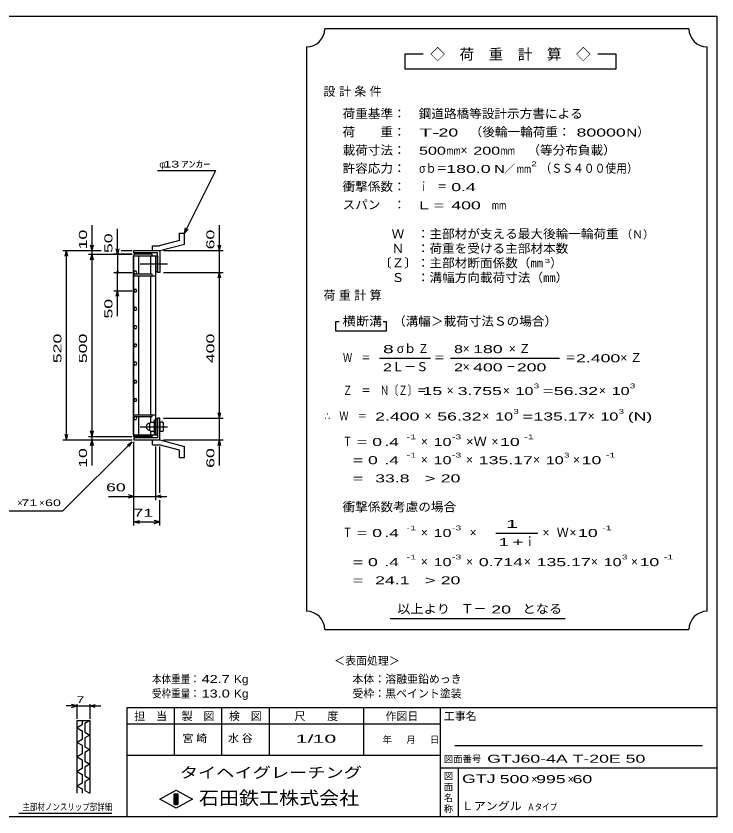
# Model space of a CAD drawing. Units: millimetres, scale not verified. Extents: x -1820 to 1731, y -1282 to 1054.
# Drawn here: x -194 to 1731, y -1146 to 1054 of the extents above; entities that cross this region are included whole.
import ezdxf
from ezdxf.enums import TextEntityAlignment as Align

# ---------------------------------------------------------------- set-up
doc = ezdxf.new("R2010")
doc.units = ezdxf.units.MM
doc.header["$LTSCALE"] = 10
doc.linetypes.add('CHAIN', pattern=[18.5, 12, -1.5, 3.5, -1.5])
for name, color, linetype, lineweight in [('0_2', 150, 'Continuous', 25), ('16', 3, 'Continuous', 25), ('19', 6, 'Continuous', 25), ('22', 4, 'Continuous', 25), ('24', 2, 'Continuous', 25), ('32', 4, 'Continuous', 25)]:
    doc.layers.add(name, color=color, linetype=linetype, lineweight=lineweight)
doc.styles.add('ベクトル', font='')
doc.styles.get('ベクトル').set_extended_font_data('ベクトル')

msp = doc.modelspace()

# ---------------------------------------------------------------- linework, layer by layer
at = {"layer": '0_2'}
for p, q in [((-1729, 1053.5), (1731, 1053.5)), ((1731, 1053.5), (1731, -1146.5)), ((1731, -846.5), (111, -846.5)), ((111, -846.5), (111, -1146.5)), ((241, -846.5), (241, -976.5)), ((371, -976.5), (371, -846.5)), ((501, -846.5), (501, -976.5)), ((761, -976.5), (761, -846.5)), ((971, -846.5), (971, -1146.5)), ((971, -891.5), (111, -891.5)), ((1691, -951.5), (1011, -951.5)), ((111, -976.5), (971, -976.5)), ((971, -1011.5), (1731, -1011.5)), ((1021, -1146.5), (1021, -1011.5)), ((201, -1097.5), (246, -1072.5)), ((246, -1072.5), (291, -1097.5)), ((246, -1122.5), (201, -1097.5)), ((241, -1082.5), (251, -1082.5)), ((241, -1112.5), (241, -1082.5)), ((241, -1082.5), (243, -1082.5)), ((243, -1082.5), (243, -1112.5)), ((245, -1112.5), (245, -1082.5)), ((245, -1082.5), (247, -1082.5)), ((291, -1097.5), (246, -1122.5)), ((247, -1082.5), (247, -1112.5)), ((249, -1112.5), (249, -1082.5)), ((249, -1082.5), (251, -1082.5)), ((251, -1082.5), (251, -1112.5)), ((251, -1082.5), (251, -1112.5)), ((251, -1112.5), (241, -1112.5)), ((243, -1112.5), (245, -1112.5)), ((247, -1112.5), (249, -1112.5)), ((1731, -1146.5), (-1729, -1146.5))]:
    msp.add_line(p, q, dxfattribs=at)
at = {"layer": '16'}
for p, q in [((180, 399), (130, 399)), ((130, 399), (130, 394.5)), ((180, 394.5), (180, 399)), ((129.3, -96.5), (129.3, 394.5)), ((129.3, 394.5), (130, 394.5)), ((130, 394.5), (180, 394.5)), ((130, -96.5), (130, 394.5)), ((130, 394.5), (190, 394.5)), ((143.5, 344.5), (143.5, 394.5)), ((176.5, 344.5), (176.5, 394.5)), ((190, -96.5), (190, 394.5)), ((190, 394.5), (195, 394.5)), ((195, 394.5), (195, 350.5)), ((131.98, 352.45), (130, 348.97)), ((135.98, 352.48), (131.98, 352.45)), ((138, 349), (135.98, 352.48)), ((130, 348.97), (132.02, 345.52)), ((130, 344.5), (130, 340)), ((180, 344.5), (130, 344.5)), ((130, 340), (190, 340)), ((132.02, 345.52), (136.02, 345.55)), ((136.02, 345.55), (138, 349.03)), ((143.5, -42), (143.5, 340)), ((176.5, -42), (176.5, 340)), ((180, 340), (180, 344.5)), ((195, 350.5), (190, 350.5)), ((131.98, 302.45), (130, 298.97)), ((130, 298.97), (132.02, 295.52)), ((135.98, 302.48), (131.98, 302.45)), ((132.02, 295.52), (136.02, 295.55)), ((138, 299), (135.98, 302.48)), ((136.02, 295.55), (138, 299.03)), ((131.98, 252.45), (130, 248.97)), ((130, 248.97), (132.02, 245.52)), ((135.98, 252.48), (131.98, 252.45)), ((132.02, 245.52), (136.02, 245.55)), ((138, 249), (135.98, 252.48)), ((136.02, 245.55), (138, 249.03)), ((131.98, 202.45), (130, 198.97)), ((130, 198.97), (132.02, 195.52)), ((135.98, 202.48), (131.98, 202.45)), ((138, 199), (135.98, 202.48)), ((136.02, 195.55), (138, 199.03)), ((132.02, 195.52), (136.02, 195.55)), ((131.98, 152.45), (130, 148.97)), ((130, 148.97), (132.02, 145.52)), ((135.98, 152.48), (131.98, 152.45)), ((132.02, 145.52), (136.02, 145.55)), ((138, 149), (135.98, 152.48)), ((136.02, 145.55), (138, 149.03)), ((131.98, 102.45), (130, 98.97)), ((130, 98.97), (132.02, 95.52)), ((135.98, 102.48), (131.98, 102.45)), ((132.02, 95.52), (136.02, 95.55)), ((138, 99), (135.98, 102.48)), ((136.02, 95.55), (138, 99.03)), ((131.98, 52.45), (130, 48.97)), ((130, 48.97), (132.02, 45.52)), ((135.98, 52.48), (131.98, 52.45)), ((132.02, 45.52), (136.02, 45.55)), ((138, 49), (135.98, 52.48)), ((136.02, 45.55), (138, 49.03)), ((131.98, 2.45), (130, -1.03)), ((135.98, 2.48), (131.98, 2.45)), ((138, -1), (135.98, 2.48)), ((130, -1.03), (132.02, -4.48)), ((132.02, -4.48), (136.02, -4.45)), ((136.02, -4.45), (138, -0.97)), ((130, -46.5), (130, -42)), ((130, -42), (190, -42)), ((180, -46.5), (180, -42)), ((130, -46.5), (180, -46.5)), ((131.98, -47.55), (130, -51.03)), ((130, -51.03), (132.02, -54.48)), ((135.98, -47.52), (131.98, -47.55)), ((132.02, -54.48), (136.02, -54.45)), ((138, -51), (135.98, -47.52)), ((136.02, -54.45), (138, -50.97)), ((143.5, -96.5), (143.5, -46.5)), ((176, -62.5), (174, -64.5)), ((174, -84.5), (174, -64.5)), ((176, -62.5), (185, -62.5)), ((176.5, -61.5), (176.5, -46.5)), ((187, -64.5), (185, -62.5)), ((187, -93), (187, -56)), ((187, -56), (190, -56)), ((195, -52.5), (190, -52.5)), ((190, -93), (190, -56)), ((195, -96.5), (195, -52.5)), ((176, -74.5), (174, -72.5)), ((176, -74.5), (174, -76.5)), ((174, -84.5), (176, -86.5)), ((176, -74.5), (185, -74.5)), ((176, -86.5), (185, -86.5)), ((176.5, -96.5), (176.5, -87.5)), ((185, -74.5), (187, -72.5)), ((187, -76.5), (185, -74.5)), ((185, -86.5), (187, -84.5)), ((129.3, -96.5), (130, -96.5)), ((130, -96.5), (180, -96.5)), ((130, -101), (130, -96.5)), ((130, -96.5), (190, -96.5)), ((180, -101), (130, -101)), ((180, -96.5), (180, -101)), ((187, -93), (190, -93)), ((190, -96.5), (195, -96.5))]:
    msp.add_line(p, q, dxfattribs=at)
at = {"layer": '16', "linetype": 'CHAIN'}
for p, q in [((147, 372.5), (222, 372.5)), ((147, -74.5), (222, -74.5))]:
    msp.add_line(p, q, dxfattribs=at)
at = {"layer": '16'}
msp.add_arc((174, -74.5), 10, 90, 270, dxfattribs=at)
at = {"layer": '19'}
for p, q in [((255.61, 457.12), (268.61, 457.12)), ((255.61, 437.1), (255.61, 457.12)), ((268.61, 427.12), (268.61, 457.12)), ((180.99, 422.01), (199.28, 422.01)), ((180.99, 409.01), (180.99, 422.01)), ((255.61, 437.1), (199.28, 422.01)), ((201, 409), (268.61, 427.12)), ((130, 403), (130, 409)), ((130, 409), (201, 409)), ((195, 403), (130, 403)), ((181, 409), (201, 409)), ((195, 349), (195, 403)), ((201, 409), (201, 349)), ((201, 349), (195, 349)), ((201, -51), (195, -51)), ((195, -51), (195, -105)), ((201, -111), (201, -51)), ((209, -62.5), (201, -62.5)), ((201, -62.5), (201, -86.5)), ((211, -64.5), (209, -62.5)), ((211, -84.5), (211, -64.5)), ((201, -74.5), (209, -74.5)), ((201, -86.5), (209, -86.5)), ((211, -72.5), (209, -74.5)), ((209, -74.5), (211, -76.5)), ((209, -86.5), (211, -84.5)), ((130, -105), (130, -111)), ((195, -105), (130, -105)), ((130, -111), (201, -111)), ((180.99, -124.01), (180.99, -111.01)), ((180.99, -124.01), (199.28, -124.01)), ((181, -111), (201, -111)), ((255.61, -139.1), (199.28, -124.01)), ((201, -111), (268.61, -129.12)), ((268.61, -159.12), (268.61, -129.12)), ((255.61, -159.12), (255.61, -139.1)), ((255.61, -159.12), (268.61, -159.12))]:
    msp.add_line(p, q, dxfattribs=at)
at = {"layer": '22'}
for p, q in [((195, 629), (355, 629)), ((269, 457), (355, 629)), ((15, 409), (15, 479)), ((85, 399), (85, 469)), ((269, 457), (272, 471.6)), ((269, 457), (279, 468)), ((365, 409), (365, 479)), ((15, 409), (11, 424)), ((15, 409), (19, 424)), ((365, 409), (361, 424)), ((365, 409), (369, 424)), ((-65, 409), (40, 409)), ((-59, 394), (-55, 409)), ((-51, 394), (-55, 409)), ((-55, -111), (-55, 409)), ((5, 409), (40, 409)), ((5, 399), (125, 399)), ((11, 384), (15, 399)), ((15, 399), (15, 409)), ((19, 384), (15, 399)), ((15, -101), (15, 399)), ((125, 399), (75, 399)), ((85, 399), (81, 414)), ((89, 414), (85, 399)), ((85, 399), (85, 349)), ((95, 409), (125, 409)), ((95, 409), (125, 409)), ((211, 409), (375, 409)), ((365, 349), (365, 409)), ((75, 349), (125, 349)), ((85, 299), (85, 349)), ((211, 349), (375, 349)), ((361, 334), (365, 349)), ((369, 334), (365, 349)), ((365, -51), (365, 349)), ((75, 299), (125, 299)), ((81, 284), (85, 299)), ((89, 284), (85, 299)), ((85, 229), (85, 299)), ((365, -51), (361, -36)), ((365, -51), (369, -36)), ((211, -51), (375, -51)), ((365, -111), (365, -51)), ((15, -101), (11, -86)), ((15, -101), (19, -86)), ((-55, -111), (-59, -96)), ((-55, -111), (-51, -96)), ((5, -101), (125, -101)), ((15, -111), (15, -101)), ((-65, -111), (125, -111)), ((-65, -306), (125, -116)), ((5, -111), (125, -111)), ((11, -126), (15, -111)), ((19, -126), (15, -111)), ((15, -181), (15, -111)), ((112, -124), (125, -116)), ((117, -129), (125, -116)), ((130, -276), (130, -116)), ((130, -346), (130, -116)), ((190, -276), (190, -129)), ((201, -256), (201, -129)), ((211, -111), (375, -111)), ((361, -126), (365, -111)), ((369, -126), (365, -111)), ((365, -181), (365, -111)), ((130, -266), (115, -262)), ((190, -266), (205, -262)), ((60, -266), (130, -266)), ((115, -270), (130, -266)), ((130, -266), (190, -266)), ((205, -270), (190, -266)), ((190, -266), (220, -266)), ((201, -346), (201, -276)), ((-265, -306), (-65, -306)), ((130, -336), (145, -332)), ((145, -340), (130, -336)), ((130, -336), (201, -336)), ((201, -336), (186, -332)), ((186, -340), (201, -336))]:
    msp.add_line(p, q, dxfattribs=at)
msp.add_circle((85, 349), 3, dxfattribs=at)
at = {"layer": '24', "color": 4}
for p, q in [((1654, 1018.5), (654, 1018.5)), ((604, 968.5), (604, -581.5)), ((1704, -581.5), (1704, 968.5)), ((924, 948.5), (874, 948.5)), ((874, 948.5), (874, 908.5)), ((1454, 948.5), (1404, 948.5)), ((1454, 908.5), (1454, 948.5)), ((874, 908.5), (1454, 908.5)), ((694, 213.5), (684, 213.5)), ((684, 213.5), (684, 188.5)), ((824, 213.5), (814, 213.5)), ((824, 188.5), (824, 213.5)), ((684, 188.5), (824, 188.5)), ((804, 113.5), (944, 113.5)), ((999, 113.5), (1299, 113.5)), ((1124, -366.5), (1239, -366.5)), ((834, -601.5), (1314, -601.5)), ((654, -631.5), (1654, -631.5))]:
    msp.add_line(p, q, dxfattribs=at)
for centre, start, end in [((604, 1018.5), 270, 0), ((1704, 1018.5), 180, 270), ((604, -631.5), 0, 90), ((1704, -631.5), 90, 180)]:
    msp.add_arc(centre, 50, start, end, dxfattribs=at)
at = {"layer": '32'}
for p, q in [((-26, -841.5), (-56, -841.5)), ((-26, -841.5), (-41, -837.5)), ((-41, -845.5), (-26, -841.5)), ((-26, -876.5), (-26, -836.5)), ((-26, -841.5), (9, -841.5)), ((9, -836.5), (9, -876.5)), ((9, -841.5), (24, -837.5)), ((24, -845.5), (9, -841.5)), ((9, -841.5), (39, -841.5)), ((-26, -881.5), (9, -881.5)), ((-26, -1081.5), (-26, -881.5)), ((-12, -893.5), (-26, -901.5)), ((-26, -901.5), (-12, -909.5)), ((-12, -881.5), (-12, -893.5)), ((9, -881.5), (-5, -889.5)), ((-5, -889.5), (-5, -913.5)), ((9, -881.5), (9, -1081.5)), ((-12, -909.5), (-12, -933.5)), ((-5, -913.5), (9, -921.5)), ((9, -921.5), (-5, -929.5)), ((-12, -933.5), (-26, -941.5)), ((-26, -941.5), (-12, -949.5)), ((-5, -929.5), (-5, -953.5)), ((-12, -949.5), (-12, -973.5)), ((-5, -953.5), (9, -961.5)), ((9, -961.5), (-5, -969.5)), ((-12, -973.5), (-26, -981.5)), ((-26, -981.5), (-12, -989.5)), ((-12, -989.5), (-12, -1013.5)), ((-5, -969.5), (-5, -993.5)), ((-5, -993.5), (9, -1001.5)), ((9, -1001.5), (-5, -1009.5)), ((-5, -1009.5), (-5, -1033.5)), ((-12, -1013.5), (-26, -1021.5)), ((-26, -1021.5), (-12, -1029.5)), ((-12, -1029.5), (-12, -1053.5)), ((-5, -1033.5), (9, -1041.5)), ((-12, -1053.5), (-26, -1061.5)), ((9, -1041.5), (-5, -1049.5)), ((-5, -1049.5), (-5, -1073.5)), ((-26, -1061.5), (-12, -1069.5)), ((-12, -1069.5), (-12, -1081.5)), ((-5, -1073.5), (9, -1081.5)), ((69, -1136.5), (-186, -1136.5))]:
    msp.add_line(p, q, dxfattribs=at)

# ---------------------------------------------------------------- texts
at = {"layer": '0_2', "style": 'ベクトル'}
for s, height, p in [('担\u3000当', 21.99, (131, -869.5)), ('製\u3000図', 21.99, (261, -869.5)), ('検\u3000図', 21.99, (391, -869.5)), ('尺\u3000\u3000度', 21.99, (571, -869.5)), ('作図日', 21.99, (821, -869.5)), ('工事名', 21.99, (981, -869.5)), ('年', 18.33, (813, -934)), ('月', 18.33, (878, -934)), ('日', 18.33, (943, -934)), ('図面番号', 18.33, (981, -987)), ('図', 18.33, (981, -1034)), ('面', 18.33, (981, -1064)), ('名', 18.33, (981, -1094)), ('称', 18.33, (981, -1124))]:
    msp.add_text(s, height=height, dxfattribs=at).set_placement(p, align=Align.MIDDLE_LEFT)
at = {"layer": '0_2', "color": 222, "style": 'ベクトル'}
for s, height, width, p in [('タイヘイグレーチング', 29.33, 1.25, (256, -1024.5)), ('石田鉄工株式会社', 36.66, 1.1, (308.5, -1094.5))]:
    msp.add_text(s, height=height, dxfattribs=dict(at, width=width)).set_placement(p, align=Align.MIDDLE_LEFT)
at = {"layer": '22', "color": 2, "style": 'ベクトル'}
for s, height, p in [('φ', 18.33, (200, 646.5)), ('×', 18.33, (-190, -283.5)), ('×', 18.33, (-130, -283.5)), ('＜表面処理＞', 21.99, (680, -717.5)), ('本体：', 21.99, (730, -767.5)), ('溶融亜鉛めっき', 21.99, (820, -767.5)), ('受枠：', 21.99, (730, -807.5)), ('黒ペイント塗装', 21.99, (820, -807.5)), ('×', 21.99, (1221, -1042.5)), ('×', 21.99, (1321, -1042.5))]:
    msp.add_text(s, height=height, dxfattribs=at).set_placement(p, align=Align.MIDDLE_LEFT)
for s, height, width, p in [(' 13 ', 18.33, 1.6, (200, 646.5)), ('ｱﾝｶｰ', 18.33, 1.6, (260, 646.5)), (' 60 ', 21.99, 1.65, (40, -241)), (' 71 ', 18.33, 1.6, (-190, -283.5)), (' 60 ', 18.33, 1.6, (-125, -283.5)), (' 71 ', 21.99, 1.65, (115.5, -311)), ('本体重量：', 21.99, 0.85, (180, -767.5)), (' 42.7', 21.99, 1.35, (305, -767.5)), ('Kg', 21.99, 1.1, (405, -767.5)), ('受枠重量：', 21.99, 0.85, (180, -807.5)), (' 13.0', 21.99, 1.35, (305, -807.5)), ('Kg', 21.99, 1.1, (405, -807.5)), ('1/', 21.99, 2, (574, -931.5)), (' 10 ', 21.99, 2, (604, -931.5)), ('GTJ60-4A T-20E 50               ', 21.99, 1.65, (1100, -986.5)), ('GTJ', 23.46, 1.55, (1031, -1041.5)), (' 500 ', 21.99, 1.65, (1121, -1042.5)), (' 995 ', 21.99, 1.65, (1221, -1042.5)), (' 60 ', 21.99, 1.65, (1321, -1042.5)), ('Ｌアングル', 21.99, 1.1, (1030, -1116.5)), ('Ａタイプ', 18.33, 0.8, (1210, -1119))]:
    msp.add_text(s, height=height, dxfattribs=dict(at, width=width)).set_placement(p, align=Align.MIDDLE_LEFT)
at = {"layer": '22', "color": 2, "style": 'ベクトル', "width": 1.65}
for s, p in [(' 10 ', (-10, 399)), (' 60 ', (340, 399)), (' 50 ', (60, 389)), (' 50 ', (60, 209)), (' 520 ', (-80, 86.5)), (' 500 ', (-10, 86.5)), (' 400 ', (340, 86.5)), (' 10 ', (-10, -201)), (' 60 ', (340, -201))]:
    msp.add_text(s, height=21.99, rotation=90, dxfattribs=at).set_placement(p, align=Align.MIDDLE_LEFT)
at = {"layer": '22', "color": 2, "char_height": 21.99, "attachment_point": 4, "style": 'ベクトル'}
for s, insert in [('\\T1.25;宮崎\u3000', (263.5, -931.5)), ('\\T1.25;水谷\u3000', (388.5, -931.5))]:
    msp.add_mtext(s, dxfattribs=dict(at, insert=insert))
at = {"layer": '24', "style": 'ベクトル'}
for s, height, p in [('◇\u3000荷\u3000重\u3000計\u3000算\u3000◇', 29.33, (944, 948.5)), ('）', 24.19, (1512, 735)), ('×', 24.19, (1027, 685)), ('／', 21.99, (1146.5, 633.5)), ('（Ｎ）', 21.99, (1468, 453.5)), ('）', 24.19, (1273, 375)), ('σｂ', 24.19, (852, 140)), ('×', 24.19, (1033, 140)), ('Ｌ－Ｓ', 24.19, (839, 90)), ('×', 24.19, (1033, 90)), ('×', 24.19, (989, 25)), ('×', 24.19, (1143, 25)), ('×', 24.19, (1407, 25)), ('×', 24.19, (928, -45)), ('×', 24.19, (1087, -45)), ('×', 24.19, (1376, -45)), ('×', 24.19, (918, -115)), ('×', 24.19, (1112, -115)), ('×', 24.19, (918, -165)), ('×', 24.19, (1042, -165)), ('×', 24.19, (1226, -165)), ('×', 24.19, (1336, -165)), ('×', 24.19, (918, -365)), ('×', 24.19, (1052, -365)), ('×', 24.19, (1252, -365)), ('Ｗ', 24.19, (1291, -365)), ('×', 24.19, (1326, -365)), ('ｉ', 24.19, (1200.5, -390)), ('×', 24.19, (918, -445)), ('×', 24.19, (1042, -445)), ('×', 24.19, (1201, -445)), ('×', 24.19, (1385, -445)), ('×', 24.19, (1495, -445)), ('Ｔ－', 25.66, (1028, -574))]:
    msp.add_text(s, height=height, dxfattribs=at).set_placement(p, align=Align.MIDDLE_LEFT)
for s, height, width, p in [('荷重基準：\u3000', 24.19, 1.05, (703, 785)), ('鋼道路橋等設計示方書による', 24.19, 1.05, (912, 785)), ('荷\u3000\u3000重：\u3000', 24.19, 1.05, (703, 735)), ('（後輪一輪荷重：', 24.19, 1.05, (1052, 735)), ('T-', 21.99, 2, (913, 733.5)), (' 20 ', 21.99, 1.65, (953, 733.5)), (' 80000', 21.99, 1.65, (1332, 733.5)), ('N', 21.99, 1.4, (1482, 733.5)), ('載荷寸法：\u3000', 24.19, 1.05, (703, 685)), ('500', 21.99, 1.5, (913, 683.5)), ('mm', 21.99, 0.8, (988, 683.5)), ('200', 21.99, 1.5, (1062, 683.5)), ('mm', 21.99, 0.8, (1137, 683.5)), ('\u3000（等分布負載）', 24.19, 1.05, (1176, 685)), ('許容応力：\u3000', 24.19, 1.05, (703, 635)), ('σｂ＝', 24.19, 0.9, (913, 635)), ('180.0', 21.99, 1.65, (988, 633.5)), ('N', 21.99, 1.4, (1119, 633.5)), ('mm', 21.99, 0.8, (1181.5, 633.5)), ('2', 13.2, 1.5, (1221.5, 647.5)), ('（ＳＳ４００使用）', 24.19, 0.9, (1246.5, 635)), ('衝撃係数：\u3000', 24.19, 1.05, (703, 585)), ('ｉ\u3000＝', 24.19, 0.75, (913, 585)), (' 0.4', 21.99, 1.65, (988, 583.5)), ('スパン\u3000：\u3000', 24.19, 1.05, (703, 535)), ('L =', 21.99, 1.65, (913, 533.5)), (' 400 ', 21.99, 1.65, (988, 533.5)), ('mm', 21.99, 0.8, (1113, 533.5)), ('\u3000Ｗ\u3000：主部材が支える最大後輪一輪荷重', 24.19, 1.05, (803, 455)), ('\u3000Ｎ\u3000：荷重を受ける主部材本数', 24.19, 1.05, (803, 415)), ('〔Ｚ〕：主部材断面係数（㎜', 24.19, 1.05, (803, 375)), ('3', 11, 1.8, (1258, 381)), ('\u3000Ｓ\u3000：溝幅方向載荷寸法（㎜）', 24.19, 1.05, (803, 335)), ('横断溝', 24.19, 1.1, (703, 215)), ('\u3000（溝幅＞載荷寸法Ｓの場合）', 24.19, 1.05, (807, 215)), ('8', 21.99, 1.8, (814, 138.5)), ('Ｚ', 24.19, 0.9, (910, 140)), ('8', 21.99, 1.5, (1009, 138.5)), (' 180 ', 21.99, 1.65, (1048, 138.5)), ('Ｗ\u3000＝', 24.19, 0.75, (704, 115)), ('＝', 24.19, 0.9, (954, 115)), ('＝', 24.19, 0.9, (1314, 115)), ('2.400', 21.99, 1.65, (1344, 113.5)), ('2', 21.99, 1.5, (814, 88.5)), ('2', 21.99, 1.5, (1009, 88.5)), (' 400 ', 21.99, 1.65, (1048, 88.5)), ('－', 24.19, 0.75, (1153, 90)), (' 200 ', 21.99, 1.65, (1168, 88.5)), ('3', 13.2, 1.5, (1228, 37.5)), ('3', 13.2, 1.5, (1492, 37.5)), ('Ｚ\u3000＝\u3000Ｎ〔Ｚ〕＝', 24.19, 0.75, (704, 25)), (' 15 ', 21.99, 1.65, (909, 23.5)), ('3.755', 21.99, 1.65, (1019, 23.5)), ('10', 21.99, 1.5, (1178, 23.5)), ('=', 21.99, 1.7, (1253, 23.5)), ('56.32', 21.99, 1.65, (1283, 23.5)), ('10', 21.99, 1.5, (1442, 23.5)), ('∴\u3000Ｗ\u3000＝', 24.19, 0.75, (654, -45)), (' 2.400', 21.99, 1.65, (779, -46.5)), ('56.32', 21.99, 1.65, (963, -46.5)), ('10', 21.99, 1.5, (1122, -46.5)), ('3', 13.2, 1.5, (1172, -32.5)), ('=', 21.99, 1.7, (1197, -46.5)), ('135.17', 21.99, 1.65, (1227, -46.5)), ('10', 21.99, 1.5, (1411, -46.5)), ('3', 13.2, 1.5, (1461, -32.5)), ('(N)', 21.99, 1.65, (1486, -46.5)), ('Ｔ', 24.19, 0.75, (704, -115)), (' = 0', 21.99, 1.65, (729, -116.5)), (' .4 ', 21.99, 1.65, (804, -116.5)), ('-1', 13.2, 1.65, (879, -102.5)), ('10', 21.99, 1.5, (953, -116.5)), ('-3', 13.2, 1.65, (1003, -102.5)), ('×Ｗ', 24.19, 1.1, (1042, -115)), (' 10 ', 21.99, 1.65, (1122, -116.5)), ('-1', 13.2, 1.65, (1202, -102.5)), ('-1', 13.2, 1.65, (879, -152.5)), ('-3', 13.2, 1.65, (1003, -152.5)), ('3', 13.2, 1.5, (1311, -152.5)), ('-1', 13.2, 1.65, (1426, -152.5)), ('  = 0', 21.99, 1.65, (704, -166.5)), (' .4 ', 21.99, 1.65, (804, -166.5)), ('10', 21.99, 1.5, (953, -166.5)), ('135.17', 21.99, 1.65, (1077, -166.5)), ('10', 21.99, 1.5, (1261, -166.5)), (' 10 ', 21.99, 1.65, (1346, -166.5)), ('  =', 21.99, 1.65, (704, -216.5)), (' 33.8', 21.99, 1.65, (779, -216.5)), ('>', 21.99, 1.7, (929, -216.5)), (' 20 ', 21.99, 1.65, (959, -216.5)), ('衝撃係数考慮の場合', 24.19, 1.05, (703, -295)), ('-1', 13.2, 1.65, (879, -352.5)), ('-3', 13.2, 1.65, (1003, -352.5)), ('-1', 13.2, 1.65, (1416, -352.5)), ('Ｔ', 24.19, 0.75, (704, -365)), (' = 0', 21.99, 1.65, (729, -366.5)), (' .4 ', 21.99, 1.65, (804, -366.5)), ('10', 21.99, 1.5, (953, -366.5)), (' 10 ', 21.99, 1.65, (1336, -366.5)), ('  = 0', 21.99, 1.65, (704, -446.5)), (' .4 ', 21.99, 1.65, (804, -446.5)), ('-1', 13.2, 1.65, (879, -432.5)), ('10', 21.99, 1.5, (953, -446.5)), ('-3', 13.2, 1.65, (1003, -432.5)), ('0.714', 21.99, 1.65, (1077, -446.5)), ('135.17', 21.99, 1.65, (1236, -446.5)), ('10', 21.99, 1.5, (1420, -446.5)), ('3', 13.2, 1.5, (1470, -432.5)), (' 10 ', 21.99, 1.65, (1505, -446.5)), ('-1', 13.2, 1.65, (1585, -432.5)), ('  =', 21.99, 1.65, (704, -496.5)), (' 24.1', 21.99, 1.65, (779, -496.5)), ('>', 21.99, 1.7, (929, -496.5)), (' 20 ', 21.99, 1.65, (959, -496.5)), ('以上より\u3000', 24.19, 1.1, (853, -575)), (' 20 ', 21.99, 1.65, (1098, -576.5)), ('となる', 24.19, 1.1, (1197, -575))]:
    msp.add_text(s, height=height, dxfattribs=dict(at, width=width)).set_placement(p, align=Align.MIDDLE_LEFT)
at = {"layer": '24', "attachment_point": 4, "style": 'ベクトル'}
for s, insert, char_height in [('\\T1.28;設計条件', (650.5, 845), 24.19), ('\\T1.28;荷重計算', (650.5, 285), 24.19), ('\\T1.42;×Ｚ', (1159.5, 140), 24.19), ('\\T1.42;×Ｚ', (1465.5, 115), 24.19), ('\\T1.25;\\W2;\\~1\\~', (1131.5, -341.5), 21.99), ('\\T1.33;\\W1.75;1+', (1131.5, -391.5), 21.99)]:
    msp.add_mtext(s, dxfattribs=dict(at, insert=insert, char_height=char_height))
at = {"layer": '32', "color": 2, "style": 'ベクトル'}
for s, width, p in [(' 7 ', 1.6, (-38.5, -824)), ('主部材ノンスリップ部詳細', 0.8, (-176, -1119))]:
    msp.add_text(s, height=18.33, dxfattribs=dict(at, width=width)).set_placement(p, align=Align.MIDDLE_LEFT)

doc.saveas('drawing.dxf')
